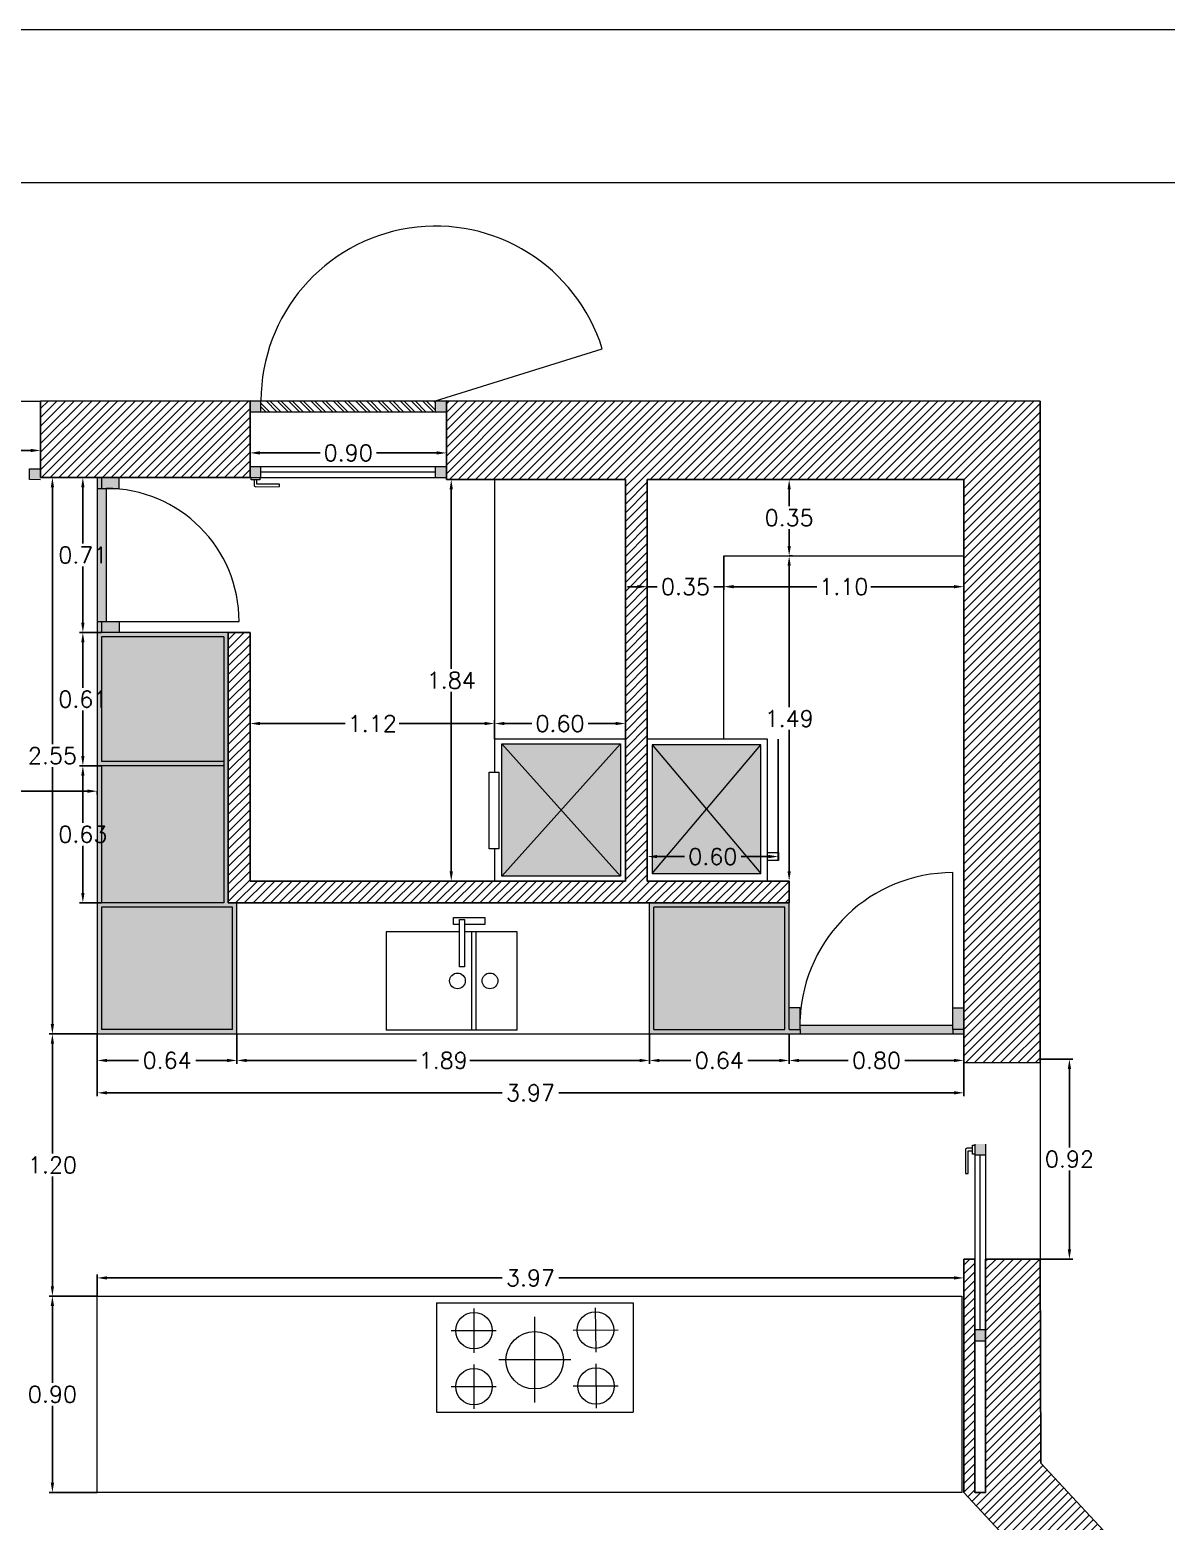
# Model space of a CAD drawing. Header units: millimetres. Extents: x 51 to 284, y 32 to 237.
# Drawn here: x 181.47 to 186.68, y 228.72 to 235.54 of the extents above; entities that cross this region are included whole.
import ezdxf

# ---------------------------------------------------------------- set-up
doc = ezdxf.new("R2010")
doc.units = ezdxf.units.MM
for name, color, linetype, lineweight in [('A_Nsc02', 5, 'Continuous', 9), ('detalle', 6, 'Continuous', 5), ('FUSTERIA', 2, 'Continuous', 15), ('MUR', 5, 'Continuous', 25), ('PROYECTADO', 1, 'Continuous', 18), ('somb. Muro', 251, 'Continuous', 15), ('sombreado', 253, 'Continuous', 13)]:
    doc.layers.add(name, color=color, linetype=linetype, lineweight=lineweight)
doc.layers.add('SS_VEGETACION', color=7, linetype='Continuous', true_color=0x8ba14f)
doc.styles.add('ROMANS', font='romans.shx')
doc.dimstyles.new('martacota1', dxfattribs={"dimscale": 0.3, "dimtxt": 0.15, "dimasz": 0.15, "dimexe": 0.05, "dimexo": 0, "dimgap": 0.05, "dimtad": 0, "dimtih": 1, "dimtoh": 1, "dimzin": 0, "dimdsep": 46, "dimtxsty": 'ROMANS', "dimcen": 0.05, "dimclrt": 7, "dimadec": 0, "dimazin": 0, "dimtfac": 0.1, "dimtix": 1, "dimtmove": 1, "dimatfit": 3, "dimfxl": 1, "dimtolj": 1, "dimtzin": 1, "dimarcsym": 0})

# ---------------------------------------------------------------- blocks, each defined once
blk = doc.blocks.new('*D128')
at = {"layer": 'Defpoints', "color": 0, "transparency": 16777216}
for p in [(180.4817, 233.618), (181.52, 233.618), (181.52, 233.618)]:
    blk.add_point(p, dxfattribs=at)
at = {"layer": 'SS_VEGETACION', "color": 0, "lineweight": -2, "transparency": 16777216}
for p, q in [((180.4817, 233.618), (180.4817, 233.633)), ((181.52, 233.618), (181.52, 233.633)), ((180.5267, 233.618), (180.8751, 233.618)), ((181.475, 233.618), (181.1266, 233.618))]:
    blk.add_line(p, q, dxfattribs=at)
at = {"layer": 'SS_VEGETACION', "color": 0, "transparency": 16777216}
for points in [[(180.5267, 233.6255), (180.5267, 233.6105), (180.4817, 233.618)], [(181.475, 233.6255), (181.475, 233.6105), (181.52, 233.618)]]:
    blk.add_solid(points, dxfattribs=at)
at = {"layer": 'SS_VEGETACION', "color": 7, "transparency": 16777216, "insert": (181.0008, 233.618), "char_height": 0.075, "attachment_point": 5, "style": 'ROMANS'}
blk.add_mtext('\\A1;1.04', dxfattribs=at)
blk = doc.blocks.new('*D129')
at = {"layer": 'Defpoints', "color": 0, "transparency": 16777216}
for p in [(181.78, 233.4941), (181.5744, 230.9461), (181.78, 230.9461)]:
    blk.add_point(p, dxfattribs=at)
at = {"layer": 'SS_VEGETACION', "color": 0, "lineweight": -2, "transparency": 16777216}
for p, q in [((181.78, 233.4941), (181.5594, 233.4941)), ((181.5744, 233.4491), (181.5744, 232.2726)), ((181.5744, 230.9911), (181.5744, 232.1676)), ((181.78, 230.9461), (181.5594, 230.9461))]:
    blk.add_line(p, q, dxfattribs=at)
at = {"layer": 'SS_VEGETACION', "color": 0, "transparency": 16777216}
for points in [[(181.5669, 233.4491), (181.5819, 233.4491), (181.5744, 233.4941)], [(181.5669, 230.9911), (181.5819, 230.9911), (181.5744, 230.9461)]]:
    blk.add_solid(points, dxfattribs=at)
at = {"layer": 'SS_VEGETACION', "color": 7, "transparency": 16777216, "insert": (181.5744, 232.2201), "char_height": 0.075, "attachment_point": 5, "style": 'ROMANS'}
blk.add_mtext('\\A1;2.55', dxfattribs=at)
blk = doc.blocks.new('*D130')
at = {"layer": 'Defpoints', "color": 0, "transparency": 16777216}
for p in [(181.78, 230.9461), (185.75, 230.9461), (185.75, 230.6766)]:
    blk.add_point(p, dxfattribs=at)
at = {"layer": 'SS_VEGETACION', "color": 0, "lineweight": -2, "transparency": 16777216}
for p, q in [((181.78, 230.9461), (181.78, 230.6616)), ((185.75, 230.9461), (185.75, 230.6616)), ((181.825, 230.6766), (183.6357, 230.6766)), ((185.705, 230.6766), (183.8943, 230.6766))]:
    blk.add_line(p, q, dxfattribs=at)
at = {"layer": 'SS_VEGETACION', "color": 0, "transparency": 16777216}
for points in [[(181.825, 230.6841), (181.825, 230.6691), (181.78, 230.6766)], [(185.705, 230.6841), (185.705, 230.6691), (185.75, 230.6766)]]:
    blk.add_solid(points, dxfattribs=at)
at = {"layer": 'SS_VEGETACION', "color": 7, "transparency": 16777216, "insert": (183.765, 230.6766), "char_height": 0.075, "attachment_point": 5, "style": 'ROMANS'}
blk.add_mtext('\\A1;3.97', dxfattribs=at)
blk = doc.blocks.new('*D131')
at = {"layer": 'Defpoints', "color": 0, "transparency": 16777216}
for p in [(182.42, 230.9461), (184.31, 230.9461), (184.31, 230.8248)]:
    blk.add_point(p, dxfattribs=at)
at = {"layer": 'SS_VEGETACION', "color": 0, "lineweight": -2, "transparency": 16777216}
for p, q in [((182.42, 230.9461), (182.42, 230.8098)), ((184.31, 230.9461), (184.31, 230.8098)), ((182.465, 230.8248), (183.2429, 230.8248)), ((184.265, 230.8248), (183.4871, 230.8248))]:
    blk.add_line(p, q, dxfattribs=at)
at = {"layer": 'SS_VEGETACION', "color": 0, "transparency": 16777216}
for points in [[(182.465, 230.8323), (182.465, 230.8173), (182.42, 230.8248)], [(184.265, 230.8323), (184.265, 230.8173), (184.31, 230.8248)]]:
    blk.add_solid(points, dxfattribs=at)
at = {"layer": 'SS_VEGETACION', "color": 7, "transparency": 16777216, "insert": (183.365, 230.8248), "char_height": 0.075, "attachment_point": 5, "style": 'ROMANS'}
blk.add_mtext('\\A1;1.89', dxfattribs=at)
blk = doc.blocks.new('*D132')
at = {"layer": 'Defpoints', "color": 0, "transparency": 16777216}
for p in [(185.75, 229.829), (181.78, 229.7461), (185.75, 229.7461)]:
    blk.add_point(p, dxfattribs=at)
at = {"layer": 'SS_VEGETACION', "color": 0, "lineweight": -2, "transparency": 16777216}
for p, q in [((181.78, 229.7461), (181.78, 229.844)), ((181.825, 229.829), (183.6357, 229.829)), ((185.705, 229.829), (183.8943, 229.829)), ((185.75, 229.7461), (185.75, 229.844))]:
    blk.add_line(p, q, dxfattribs=at)
at = {"layer": 'SS_VEGETACION', "color": 0, "transparency": 16777216}
for points in [[(181.825, 229.8365), (181.825, 229.8215), (181.78, 229.829)], [(185.705, 229.8365), (185.705, 229.8215), (185.75, 229.829)]]:
    blk.add_solid(points, dxfattribs=at)
at = {"layer": 'SS_VEGETACION', "color": 7, "transparency": 16777216, "insert": (183.765, 229.829), "char_height": 0.075, "attachment_point": 5, "style": 'ROMANS'}
blk.add_mtext('\\A1;3.97', dxfattribs=at)
blk = doc.blocks.new('*D133')
at = {"layer": 'Defpoints', "color": 0, "transparency": 16777216}
for p in [(181.78, 229.7461), (181.5744, 228.8461), (181.78, 228.8461)]:
    blk.add_point(p, dxfattribs=at)
at = {"layer": 'SS_VEGETACION', "color": 0, "lineweight": -2, "transparency": 16777216}
for p, q in [((181.78, 229.7461), (181.5594, 229.7461)), ((181.5744, 229.7011), (181.5744, 229.3486)), ((181.5744, 228.8911), (181.5744, 229.2436)), ((181.78, 228.8461), (181.5594, 228.8461))]:
    blk.add_line(p, q, dxfattribs=at)
at = {"layer": 'SS_VEGETACION', "color": 0, "transparency": 16777216}
for points in [[(181.5669, 229.7011), (181.5819, 229.7011), (181.5744, 229.7461)], [(181.5669, 228.8911), (181.5819, 228.8911), (181.5744, 228.8461)]]:
    blk.add_solid(points, dxfattribs=at)
at = {"layer": 'SS_VEGETACION', "color": 7, "transparency": 16777216, "insert": (181.5744, 229.2961), "char_height": 0.075, "attachment_point": 5, "style": 'ROMANS'}
blk.add_mtext('\\A1;0.90', dxfattribs=at)
blk = doc.blocks.new('*D134')
at = {"layer": 'Defpoints', "color": 0, "transparency": 16777216}
for p in [(183.6, 233.4848), (183.4018, 231.6461), (183.6, 231.6461)]:
    blk.add_point(p, dxfattribs=at)
at = {"layer": 'SS_VEGETACION', "color": 0, "lineweight": -2, "transparency": 16777216}
for p, q in [((183.6, 233.4848), (183.3868, 233.4848)), ((183.4018, 233.4398), (183.4018, 232.618)), ((183.4018, 231.6911), (183.4018, 232.513)), ((183.6, 231.6461), (183.3868, 231.6461))]:
    blk.add_line(p, q, dxfattribs=at)
at = {"layer": 'SS_VEGETACION', "color": 0, "transparency": 16777216}
for points in [[(183.3943, 233.4398), (183.4093, 233.4398), (183.4018, 233.4848)], [(183.3943, 231.6911), (183.4093, 231.6911), (183.4018, 231.6461)]]:
    blk.add_solid(points, dxfattribs=at)
at = {"layer": 'SS_VEGETACION', "color": 7, "transparency": 16777216, "insert": (183.4018, 232.5655), "char_height": 0.075, "attachment_point": 5, "style": 'ROMANS'}
blk.add_mtext('\\A1;1.84', dxfattribs=at)
blk = doc.blocks.new('*D135')
at = {"layer": 'Defpoints', "color": 0, "transparency": 16777216}
for p in [(184.2, 232.3676), (183.6, 232.2961), (184.2, 232.2961)]:
    blk.add_point(p, dxfattribs=at)
at = {"layer": 'SS_VEGETACION', "color": 0, "lineweight": -2, "transparency": 16777216}
for p, q in [((183.6, 232.2961), (183.6, 232.3826)), ((183.645, 232.3676), (183.7707, 232.3676)), ((184.155, 232.3676), (184.0293, 232.3676)), ((184.2, 232.2961), (184.2, 232.3826))]:
    blk.add_line(p, q, dxfattribs=at)
at = {"layer": 'SS_VEGETACION', "color": 0, "transparency": 16777216}
for points in [[(183.645, 232.3751), (183.645, 232.3601), (183.6, 232.3676)], [(184.155, 232.3751), (184.155, 232.3601), (184.2, 232.3676)]]:
    blk.add_solid(points, dxfattribs=at)
at = {"layer": 'SS_VEGETACION', "color": 7, "transparency": 16777216, "insert": (183.9, 232.3676), "char_height": 0.075, "attachment_point": 5, "style": 'ROMANS'}
blk.add_mtext('\\A1;0.60', dxfattribs=at)
blk = doc.blocks.new('*D136')
at = {"layer": 'Defpoints', "color": 0, "transparency": 16777216}
for p in [(182.48, 232.3676), (182.48, 232.2961), (183.6, 232.2961)]:
    blk.add_point(p, dxfattribs=at)
at = {"layer": 'SS_VEGETACION', "color": 0, "lineweight": -2, "transparency": 16777216}
for p, q in [((182.48, 232.2961), (182.48, 232.3826)), ((182.525, 232.3676), (182.9161, 232.3676)), ((183.555, 232.3676), (183.1639, 232.3676)), ((183.6, 232.2961), (183.6, 232.3826))]:
    blk.add_line(p, q, dxfattribs=at)
at = {"layer": 'SS_VEGETACION', "color": 0, "transparency": 16777216}
for points in [[(182.525, 232.3751), (182.525, 232.3601), (182.48, 232.3676)], [(183.555, 232.3751), (183.555, 232.3601), (183.6, 232.3676)]]:
    blk.add_solid(points, dxfattribs=at)
at = {"layer": 'SS_VEGETACION', "color": 7, "transparency": 16777216, "insert": (183.04, 232.3676), "char_height": 0.075, "attachment_point": 5, "style": 'ROMANS'}
blk.add_mtext('\\A1;1.12', dxfattribs=at)
blk = doc.blocks.new('*D137')
at = {"layer": 'Defpoints', "color": 0, "transparency": 16777216}
for p in [(184.95, 233.1348), (184.95, 233.1348), (184.95, 231.6461)]:
    blk.add_point(p, dxfattribs=at)
at = {"layer": 'SS_VEGETACION', "color": 0, "lineweight": -2, "transparency": 16777216}
for p, q in [((184.95, 233.1348), (184.965, 233.1348)), ((184.95, 233.0898), (184.95, 232.443)), ((184.95, 231.6911), (184.95, 232.338)), ((184.95, 231.6461), (184.935, 231.6461))]:
    blk.add_line(p, q, dxfattribs=at)
at = {"layer": 'SS_VEGETACION', "color": 0, "transparency": 16777216}
for points in [[(184.9425, 233.0898), (184.9575, 233.0898), (184.95, 233.1348)], [(184.9425, 231.6911), (184.9575, 231.6911), (184.95, 231.6461)]]:
    blk.add_solid(points, dxfattribs=at)
at = {"layer": 'SS_VEGETACION', "color": 7, "transparency": 16777216, "insert": (184.95, 232.3905), "char_height": 0.075, "attachment_point": 5, "style": 'ROMANS'}
blk.add_mtext('\\A1;1.49', dxfattribs=at)
blk = doc.blocks.new('*D138')
at = {"layer": 'Defpoints', "color": 0, "transparency": 16777216}
for p in [(184.95, 233.4848), (184.95, 233.4848), (184.95, 233.1348)]:
    blk.add_point(p, dxfattribs=at)
at = {"layer": 'SS_VEGETACION', "color": 0, "lineweight": -2, "transparency": 16777216}
for p, q in [((184.95, 233.4848), (184.965, 233.4848)), ((184.95, 233.4398), (184.95, 233.3623)), ((184.95, 233.1798), (184.95, 233.2573)), ((184.95, 233.1348), (184.965, 233.1348))]:
    blk.add_line(p, q, dxfattribs=at)
at = {"layer": 'SS_VEGETACION', "color": 0, "transparency": 16777216}
for points in [[(184.9425, 233.4398), (184.9575, 233.4398), (184.95, 233.4848)], [(184.9425, 233.1798), (184.9575, 233.1798), (184.95, 233.1348)]]:
    blk.add_solid(points, dxfattribs=at)
at = {"layer": 'SS_VEGETACION', "color": 7, "transparency": 16777216, "insert": (184.95, 233.3098), "char_height": 0.075, "attachment_point": 5, "style": 'ROMANS'}
blk.add_mtext('\\A1;0.35', dxfattribs=at)
blk = doc.blocks.new('*D139')
at = {"layer": 'Defpoints', "color": 0, "transparency": 16777216}
for p in [(184.3, 232.2961), (184.9, 232.2961), (184.9, 231.7584)]:
    blk.add_point(p, dxfattribs=at)
at = {"layer": 'SS_VEGETACION', "color": 0, "lineweight": -2, "transparency": 16777216}
for p, q in [((184.3, 232.2961), (184.3, 231.7434)), ((184.9, 232.2961), (184.9, 231.7434)), ((184.345, 231.7584), (184.4707, 231.7584)), ((184.855, 231.7584), (184.7293, 231.7584))]:
    blk.add_line(p, q, dxfattribs=at)
at = {"layer": 'SS_VEGETACION', "color": 0, "transparency": 16777216}
for points in [[(184.345, 231.7659), (184.345, 231.7509), (184.3, 231.7584)], [(184.855, 231.7659), (184.855, 231.7509), (184.9, 231.7584)]]:
    blk.add_solid(points, dxfattribs=at)
at = {"layer": 'SS_VEGETACION', "color": 7, "transparency": 16777216, "insert": (184.6, 231.7584), "char_height": 0.075, "attachment_point": 5, "style": 'ROMANS'}
blk.add_mtext('\\A1;0.60', dxfattribs=at)
blk = doc.blocks.new('*D140')
at = {"layer": 'Defpoints', "color": 0, "transparency": 16777216}
for p in [(184.3, 233.1348), (184.65, 233.1348), (184.3, 232.9942)]:
    blk.add_point(p, dxfattribs=at)
at = {"layer": 'SS_VEGETACION', "color": 0, "lineweight": -2, "transparency": 16777216}
for p, q in [((184.3, 233.1348), (184.3, 232.9792)), ((184.65, 233.1348), (184.65, 232.9792)), ((184.255, 232.9942), (184.21, 232.9942)), ((184.3, 232.9942), (184.3457, 232.9942)), ((184.65, 232.9942), (184.6043, 232.9942)), ((184.695, 232.9942), (184.74, 232.9942))]:
    blk.add_line(p, q, dxfattribs=at)
at = {"layer": 'SS_VEGETACION', "color": 0, "transparency": 16777216}
for points in [[(184.255, 233.0017), (184.255, 232.9867), (184.3, 232.9942)], [(184.695, 233.0017), (184.695, 232.9867), (184.65, 232.9942)]]:
    blk.add_solid(points, dxfattribs=at)
at = {"layer": 'SS_VEGETACION', "color": 7, "transparency": 16777216, "insert": (184.475, 232.9942), "char_height": 0.075, "attachment_point": 5, "style": 'ROMANS'}
blk.add_mtext('\\A1;0.35', dxfattribs=at)
blk = doc.blocks.new('*D141')
at = {"layer": 'Defpoints', "color": 0, "transparency": 16777216}
for p in [(184.65, 233.1348), (185.75, 233.1348), (185.75, 232.9942)]:
    blk.add_point(p, dxfattribs=at)
at = {"layer": 'SS_VEGETACION', "color": 0, "lineweight": -2, "transparency": 16777216}
for p, q in [((184.65, 233.1348), (184.65, 232.9792)), ((185.75, 233.1348), (185.75, 232.9792)), ((184.695, 232.9942), (185.0761, 232.9942)), ((185.705, 232.9942), (185.3239, 232.9942))]:
    blk.add_line(p, q, dxfattribs=at)
at = {"layer": 'SS_VEGETACION', "color": 0, "transparency": 16777216}
for points in [[(184.695, 233.0017), (184.695, 232.9867), (184.65, 232.9942)], [(185.705, 233.0017), (185.705, 232.9867), (185.75, 232.9942)]]:
    blk.add_solid(points, dxfattribs=at)
at = {"layer": 'SS_VEGETACION', "color": 7, "transparency": 16777216, "insert": (185.2, 232.9942), "char_height": 0.075, "attachment_point": 5, "style": 'ROMANS'}
blk.add_mtext('\\A1;1.10', dxfattribs=at)
blk = doc.blocks.new('*D142')
at = {"layer": 'Defpoints', "color": 0, "transparency": 16777216}
for p in [(181.78, 230.9461), (182.42, 230.9461), (181.78, 230.8248)]:
    blk.add_point(p, dxfattribs=at)
at = {"layer": 'SS_VEGETACION', "color": 0, "lineweight": -2, "transparency": 16777216}
for p, q in [((181.78, 230.9461), (181.78, 230.8098)), ((182.42, 230.9461), (182.42, 230.8098)), ((181.825, 230.8248), (181.9689, 230.8248)), ((182.375, 230.8248), (182.2311, 230.8248))]:
    blk.add_line(p, q, dxfattribs=at)
at = {"layer": 'SS_VEGETACION', "color": 0, "transparency": 16777216}
for points in [[(181.825, 230.8323), (181.825, 230.8173), (181.78, 230.8248)], [(182.375, 230.8323), (182.375, 230.8173), (182.42, 230.8248)]]:
    blk.add_solid(points, dxfattribs=at)
at = {"layer": 'SS_VEGETACION', "color": 7, "transparency": 16777216, "insert": (182.1, 230.8248), "char_height": 0.075, "attachment_point": 5, "style": 'ROMANS'}
blk.add_mtext('\\A1;0.64', dxfattribs=at)
blk = doc.blocks.new('*D143')
at = {"layer": 'Defpoints', "color": 0, "transparency": 16777216}
for p in [(184.31, 230.9461), (184.95, 230.9461), (184.95, 230.8248)]:
    blk.add_point(p, dxfattribs=at)
at = {"layer": 'SS_VEGETACION', "color": 0, "lineweight": -2, "transparency": 16777216}
for p, q in [((184.31, 230.9461), (184.31, 230.8098)), ((184.95, 230.9461), (184.95, 230.8098)), ((184.355, 230.8248), (184.4989, 230.8248)), ((184.905, 230.8248), (184.7611, 230.8248))]:
    blk.add_line(p, q, dxfattribs=at)
at = {"layer": 'SS_VEGETACION', "color": 0, "transparency": 16777216}
for points in [[(184.355, 230.8323), (184.355, 230.8173), (184.31, 230.8248)], [(184.905, 230.8323), (184.905, 230.8173), (184.95, 230.8248)]]:
    blk.add_solid(points, dxfattribs=at)
at = {"layer": 'SS_VEGETACION', "color": 7, "transparency": 16777216, "insert": (184.63, 230.8248), "char_height": 0.075, "attachment_point": 5, "style": 'ROMANS'}
blk.add_mtext('\\A1;0.64', dxfattribs=at)
blk = doc.blocks.new('*D144')
at = {"layer": 'Defpoints', "color": 0, "transparency": 16777216}
for p in [(184.95, 230.9461), (185.75, 230.9461), (185.75, 230.8248)]:
    blk.add_point(p, dxfattribs=at)
at = {"layer": 'SS_VEGETACION', "color": 0, "lineweight": -2, "transparency": 16777216}
for p, q in [((184.95, 230.9461), (184.95, 230.8098)), ((185.75, 230.9461), (185.75, 230.8098)), ((184.995, 230.8248), (185.2207, 230.8248)), ((185.705, 230.8248), (185.4793, 230.8248))]:
    blk.add_line(p, q, dxfattribs=at)
at = {"layer": 'SS_VEGETACION', "color": 0, "transparency": 16777216}
for points in [[(184.995, 230.8323), (184.995, 230.8173), (184.95, 230.8248)], [(185.705, 230.8323), (185.705, 230.8173), (185.75, 230.8248)]]:
    blk.add_solid(points, dxfattribs=at)
at = {"layer": 'SS_VEGETACION', "color": 7, "transparency": 16777216, "insert": (185.35, 230.8248), "char_height": 0.075, "attachment_point": 5, "style": 'ROMANS'}
blk.add_mtext('\\A1;0.80', dxfattribs=at)
blk = doc.blocks.new('*D145')
at = {"layer": 'Defpoints', "color": 0, "transparency": 16777216}
for p in [(181.714, 232.1741), (181.8, 232.1741), (181.8, 231.5461)]:
    blk.add_point(p, dxfattribs=at)
at = {"layer": 'SS_VEGETACION', "color": 0, "lineweight": -2, "transparency": 16777216}
for p, q in [((181.8, 232.1741), (181.699, 232.1741)), ((181.714, 232.1291), (181.714, 231.9126)), ((181.714, 231.5911), (181.714, 231.8076)), ((181.8, 231.5461), (181.699, 231.5461))]:
    blk.add_line(p, q, dxfattribs=at)
at = {"layer": 'SS_VEGETACION', "color": 0, "transparency": 16777216}
for points in [[(181.7065, 232.1291), (181.7215, 232.1291), (181.714, 232.1741)], [(181.7065, 231.5911), (181.7215, 231.5911), (181.714, 231.5461)]]:
    blk.add_solid(points, dxfattribs=at)
at = {"layer": 'SS_VEGETACION', "color": 7, "transparency": 16777216, "insert": (181.714, 231.8601), "char_height": 0.075, "attachment_point": 5, "style": 'ROMANS'}
blk.add_mtext('\\A1;0.63', dxfattribs=at)
blk = doc.blocks.new('*D146')
at = {"layer": 'Defpoints', "color": 0, "transparency": 16777216}
for p in [(181.714, 232.7841), (181.8, 232.7841), (181.8, 232.1741)]:
    blk.add_point(p, dxfattribs=at)
at = {"layer": 'SS_VEGETACION', "color": 0, "lineweight": -2, "transparency": 16777216}
for p, q in [((181.8, 232.7841), (181.699, 232.7841)), ((181.714, 232.7391), (181.714, 232.5316)), ((181.714, 232.2191), (181.714, 232.4266)), ((181.8, 232.1741), (181.699, 232.1741))]:
    blk.add_line(p, q, dxfattribs=at)
at = {"layer": 'SS_VEGETACION', "color": 0, "transparency": 16777216}
for points in [[(181.7065, 232.7391), (181.7215, 232.7391), (181.714, 232.7841)], [(181.7065, 232.2191), (181.7215, 232.2191), (181.714, 232.1741)]]:
    blk.add_solid(points, dxfattribs=at)
at = {"layer": 'SS_VEGETACION', "color": 7, "transparency": 16777216, "insert": (181.714, 232.4791), "char_height": 0.075, "attachment_point": 5, "style": 'ROMANS'}
blk.add_mtext('\\A1;0.61', dxfattribs=at)
blk = doc.blocks.new('*D147')
at = {"layer": 'Defpoints', "color": 0, "transparency": 16777216}
for p in [(181.714, 233.4941), (181.8, 233.4941), (181.8, 232.7841)]:
    blk.add_point(p, dxfattribs=at)
at = {"layer": 'SS_VEGETACION', "color": 0, "lineweight": -2, "transparency": 16777216}
for p, q in [((181.8, 233.4941), (181.699, 233.4941)), ((181.714, 233.4491), (181.714, 233.1916)), ((181.714, 232.8291), (181.714, 233.0866)), ((181.8, 232.7841), (181.699, 232.7841))]:
    blk.add_line(p, q, dxfattribs=at)
at = {"layer": 'SS_VEGETACION', "color": 0, "transparency": 16777216}
for points in [[(181.7065, 233.4491), (181.7215, 233.4491), (181.714, 233.4941)], [(181.7065, 232.8291), (181.7215, 232.8291), (181.714, 232.7841)]]:
    blk.add_solid(points, dxfattribs=at)
at = {"layer": 'SS_VEGETACION', "color": 7, "transparency": 16777216, "insert": (181.714, 233.1391), "char_height": 0.075, "attachment_point": 5, "style": 'ROMANS'}
blk.add_mtext('\\A1;0.71', dxfattribs=at)
blk = doc.blocks.new('*D148')
at = {"layer": 'Defpoints', "color": 0, "transparency": 16777216}
for p in [(180.4891, 232.0579), (181.78, 232.0579), (181.78, 232.0579)]:
    blk.add_point(p, dxfattribs=at)
at = {"layer": 'SS_VEGETACION', "color": 0, "lineweight": -2, "transparency": 16777216}
for p, q in [((180.4891, 232.0579), (180.4891, 232.0729)), ((180.5341, 232.0579), (181.0124, 232.0579)), ((181.735, 232.0579), (181.2567, 232.0579)), ((181.78, 232.0579), (181.78, 232.0429))]:
    blk.add_line(p, q, dxfattribs=at)
at = {"layer": 'SS_VEGETACION', "color": 0, "transparency": 16777216}
for points in [[(180.5341, 232.0654), (180.5341, 232.0504), (180.4891, 232.0579)], [(181.735, 232.0654), (181.735, 232.0504), (181.78, 232.0579)]]:
    blk.add_solid(points, dxfattribs=at)
at = {"layer": 'SS_VEGETACION', "color": 7, "transparency": 16777216, "insert": (181.1345, 232.0579), "char_height": 0.075, "attachment_point": 5, "style": 'ROMANS'}
blk.add_mtext('\\A1;1.29', dxfattribs=at)
blk = doc.blocks.new('*D167')
at = {"layer": 'Defpoints', "color": 0, "transparency": 16777216}
for p in [(181.5744, 230.9461), (181.78, 230.9461), (181.78, 229.7461)]:
    blk.add_point(p, dxfattribs=at)
at = {"layer": 'SS_VEGETACION', "color": 0, "lineweight": -2, "transparency": 16777216}
for p, q in [((181.78, 230.9461), (181.5594, 230.9461)), ((181.5744, 230.9011), (181.5744, 230.3986)), ((181.5744, 229.7911), (181.5744, 230.2936)), ((181.78, 229.7461), (181.5594, 229.7461))]:
    blk.add_line(p, q, dxfattribs=at)
at = {"layer": 'SS_VEGETACION', "color": 0, "transparency": 16777216}
for points in [[(181.5669, 230.9011), (181.5819, 230.9011), (181.5744, 230.9461)], [(181.5669, 229.7911), (181.5819, 229.7911), (181.5744, 229.7461)]]:
    blk.add_solid(points, dxfattribs=at)
at = {"layer": 'SS_VEGETACION', "color": 7, "transparency": 16777216, "insert": (181.5744, 230.3461), "char_height": 0.075, "attachment_point": 5, "style": 'ROMANS'}
blk.add_mtext('\\A1;1.20', dxfattribs=at)
blk = doc.blocks.new('*D168')
at = {"layer": 'Defpoints', "color": 0, "transparency": 16777216}
for p in [(186.1, 230.831), (186.234, 230.831), (186.1, 229.9151)]:
    blk.add_point(p, dxfattribs=at)
at = {"layer": 'SS_VEGETACION', "color": 0, "lineweight": -2, "transparency": 16777216}
for p, q in [((186.1, 230.831), (186.249, 230.831)), ((186.234, 230.786), (186.234, 230.4256)), ((186.234, 229.9601), (186.234, 230.3206)), ((186.1, 229.9151), (186.249, 229.9151))]:
    blk.add_line(p, q, dxfattribs=at)
at = {"layer": 'SS_VEGETACION', "color": 0, "transparency": 16777216}
for points in [[(186.2265, 230.786), (186.2415, 230.786), (186.234, 230.831)], [(186.2265, 229.9601), (186.2415, 229.9601), (186.234, 229.9151)]]:
    blk.add_solid(points, dxfattribs=at)
at = {"layer": 'SS_VEGETACION', "color": 7, "transparency": 16777216, "insert": (186.234, 230.3731), "char_height": 0.075, "attachment_point": 5, "style": 'ROMANS'}
blk.add_mtext('\\A1;0.92', dxfattribs=at)
blk = doc.blocks.new('*D169')
at = {"layer": 'Defpoints', "color": 0, "transparency": 16777216}
for p in [(183.38, 233.6068), (182.48, 233.4941), (183.38, 233.4941)]:
    blk.add_point(p, dxfattribs=at)
at = {"layer": 'SS_VEGETACION', "color": 0, "lineweight": -2, "transparency": 16777216}
for p, q in [((182.48, 233.4941), (182.48, 233.6218)), ((183.38, 233.4941), (183.38, 233.6218)), ((182.525, 233.6068), (182.8007, 233.6068)), ((183.335, 233.6068), (183.0593, 233.6068))]:
    blk.add_line(p, q, dxfattribs=at)
at = {"layer": 'SS_VEGETACION', "color": 0, "transparency": 16777216}
for points in [[(182.525, 233.6143), (182.525, 233.5993), (182.48, 233.6068)], [(183.335, 233.6143), (183.335, 233.5993), (183.38, 233.6068)]]:
    blk.add_solid(points, dxfattribs=at)
at = {"layer": 'SS_VEGETACION', "color": 7, "transparency": 16777216, "insert": (182.93, 233.6068), "char_height": 0.075, "attachment_point": 5, "style": 'ROMANS'}
blk.add_mtext('\\A1;0.90', dxfattribs=at)

msp = doc.modelspace()

# ---------------------------------------------------------------- hatches: boundary and pattern name
at = {"layer": 'somb. Muro'}
h = msp.add_hatch(dxfattribs=at)
h.set_pattern_fill('ANSI31', color=256, scale=0.0089)
h.set_pattern_definition([(45, (34.16921, 201.109965), (-0.01998107, 0.01998107), [])])
h.paths.add_polyline_path([(176, 233.8441), (175.4, 233.8441), (175.4, 233.4941), (175.7, 233.4941), (176, 233.4941)])
h.paths.add_polyline_path([(179.58, 233.8441), (177.94, 233.8441), (177.94, 233.4841), (179.58, 233.4841)])
h.paths.add_polyline_path([(182.4803, 233.8452), (181.52, 233.8441), (181.52, 233.4941), (181.78, 233.4941), (182.4803, 233.4941)])
h.paths.add_polyline_path([(186.0994, 233.8441), (183.38, 233.8452), (183.38, 233.4848), (184.2, 233.4848), (184.2, 231.6461), (182.48, 231.6461), (182.48, 232.7841), (182.38, 232.7841), (182.38, 231.5461), (184.95, 231.5461), (184.95, 231.6461), (184.3, 231.6461), (184.3, 233.4848), (185.75, 233.4848), (185.75, 230.8151), (186.1, 230.8151)])
h.paths.add_polyline_path([(185.0216, 227.5941), (184.2408, 227.5941), (184.2408, 227.2441), (184.8694, 227.2441), (185.0669, 227.0328), (185.3224, 227.2715), (185.2749, 227.3224)])
h.paths.add_polyline_path([(182.3008, 227.5941), (181.52, 227.5941), (181.52, 227.2441), (182.3008, 227.2441)])
h.paths.add_polyline_path([(179.58, 227.5941), (177.94, 227.5941), (177.94, 227.3341), (179.05, 227.3341), (179.05, 227.2441), (179.58, 227.2441)])
h.paths.add_polyline_path([(179.05, 227.3341), (177.94, 227.3341), (177.94, 227.2441), (179.05, 227.2441)])
h.paths.add_polyline_path([(176, 227.5941), (173.55, 227.5941), (173.55, 224.4605), (173.9, 224.4605), (173.9, 224.9941), (173.858, 224.9941), (173.858, 227.3341), (176, 227.3341)])
h.paths.add_polyline_path([(176, 227.3341), (173.858, 227.3341), (173.858, 224.9941), (173.9, 224.9941), (173.9, 227.2441), (176, 227.2441)], flags=17)
h.paths.add_polyline_path([(169.54, 224.9269), (170.44, 224.9269), (170.44, 225.0269), (169.2002, 225.0269), (169.2002, 221.0441), (170.645, 221.0441), (170.645, 221.3841), (169.54, 221.3841), (169.54, 222.3941), (171.445, 222.3941), (171.445, 221.0441), (172.045, 221.0441), (172.045, 221.3841), (171.545, 221.3841), (171.545, 222.3941), (173.55, 222.3941), (173.55, 221.3941), (172.845, 221.3941), (172.845, 221.0441), (173.9, 221.0441), (173.9, 223.5605), (173.55, 223.5605), (173.55, 222.4941), (169.54, 222.4941)])
h.paths.add_polyline_path([(170.49, 229.4941), (170.49, 229.8441), (169.2, 229.8441), (169.2, 228.4844), (169.54, 228.4844), (169.54, 229.4941)])
h.paths.add_polyline_path([(171.99, 229.8441), (171.99, 229.4945), (173.5494, 229.4945), (173.5497, 228.4641), (173.65, 228.4641), (173.65, 228.7937), (174.085, 228.7938), (174.085, 228.8941), (174.0494, 228.8941), (173.65, 228.894), (173.65, 229.4942), (173.9475, 229.4942), (173.9465, 229.9954), (173.6, 229.9954), (173.6, 229.8441)])
h.paths.add_polyline_path([(185.8499, 229.9151), (185.8499, 228.8461), (185.7999, 228.8461), (185.7999, 229.9151), (185.75, 229.9151), (185.75, 228.8461), (186.3367, 228.2169), (186.5562, 228.4215), (186.5927, 228.4556), (186.1028, 228.981), (186.1, 229.9151)])
h.paths.add_polyline_path([(173.96, 232.0541), (173.6, 232.0541), (173.6, 230.5954), (173.9475, 230.5954), (173.9475, 231.7141), (174.955, 231.7141), (174.955, 229.0774), (174.9551, 228.7941), (175.055, 228.7941), (175.055, 231.7141), (175.7, 231.7141), (175.7, 232.0541), (175.6, 232.0541)])
at = {"layer": 'sombreado', "transparency": 33554564}
h = msp.add_hatch(color=256, dxfattribs=at)
h.dxf.hatch_style = 1
h.paths.add_polyline_path([(182.53, 233.845), (182.4803, 233.845), (182.4803, 233.795), (182.53, 233.795)])
h.paths.add_polyline_path([(182.53, 233.5441), (182.4803, 233.5441), (182.4803, 233.4941), (182.53, 233.4941)])
h.paths.add_polyline_path([(183.38, 233.5441), (183.33, 233.5441), (183.33, 233.4941), (183.38, 233.4941)])
h.paths.add_polyline_path([(183.38, 233.8452), (183.33, 233.8452), (183.33, 233.7952), (183.38, 233.7952)])
at = {"layer": 'sombreado'}
h = msp.add_hatch(dxfattribs=at)
h.set_pattern_fill('ANSI32', color=256, scale=0.0038, angle=-90)
h.set_pattern_definition([(315, (156.005626, 368.87604), (0.02559373, 0.02559373), []), (315, (156.005626, 368.858977), (0.02559373, 0.02559373), [])])
h.paths.add_polyline_path([(182.53, 233.845), (182.53, 233.795), (183.33, 233.7952), (183.33, 233.8452)])
at = {"layer": 'sombreado', "transparency": 33554564}
h = msp.add_hatch(color=256, dxfattribs=at)
h.dxf.hatch_style = 1
h.paths.add_polyline_path([(179.6302, 233.5339), (179.58, 233.5341), (179.58, 233.4841), (179.63, 233.4839)])
h.paths.add_polyline_path([(180.4802, 233.5341), (180.4302, 233.5343), (180.4302, 233.4843), (180.48, 233.4841)])
h.paths.add_polyline_path([(180.5302, 233.5339), (180.4802, 233.5341), (180.48, 233.4841), (180.53, 233.4839)])
h.paths.add_polyline_path([(181.52, 233.5341), (181.4702, 233.5343), (181.47, 233.4843), (181.52, 233.4841)])
h = msp.add_hatch(color=256, dxfattribs=at)
h.dxf.hatch_style = 1
h.paths.add_polyline_path([(181.8, 232.8341), (181.78, 232.8341), (181.78, 232.7841), (181.8, 232.7841)])
h.paths.add_polyline_path([(181.88, 232.8341), (181.8, 232.8341), (181.8, 232.7841), (181.88, 232.7841)])
h.paths.add_polyline_path([(181.82, 233.4441), (181.78, 233.4441), (181.78, 232.8341), (181.8, 232.8341), (181.82, 232.8341)])
h.paths.add_polyline_path([(181.8, 233.4941), (181.78, 233.4941), (181.78, 233.4441), (181.8, 233.4441)])
h.paths.add_polyline_path([(181.88, 233.4941), (181.8, 233.4941), (181.8, 233.4441), (181.82, 233.4441), (181.88, 233.4441)])
h = msp.add_hatch(color=256, dxfattribs=at)
h.dxf.hatch_style = 1
h.paths.add_polyline_path([(182.38, 232.7841), (181.78, 232.7841), (181.78, 230.9461), (182.42, 230.9461), (182.42, 231.5461), (182.38, 231.5461)])
h = msp.add_hatch(color=256, dxfattribs=at)
h.dxf.hatch_style = 1
h.paths.add_polyline_path([(184.1772, 232.2752), (183.6329, 232.2752), (183.9051, 231.9717)])
h.paths.add_polyline_path([(183.9051, 231.9717), (183.6329, 232.2752), (183.6329, 231.6682)])
h.paths.add_polyline_path([(183.9051, 231.9717), (183.6329, 231.6682), (184.1772, 231.6682)])
h.paths.add_polyline_path([(184.1772, 232.2752), (183.9051, 231.9717), (184.1772, 231.6682)])
h.paths.add_polyline_path([(184.322, 232.2699), (184.322, 231.6803), (184.5711, 231.9751)])
h.paths.add_polyline_path([(184.8201, 232.2699), (184.322, 232.2699), (184.5711, 231.9751)])
h.paths.add_polyline_path([(184.8201, 232.2699), (184.5711, 231.9751), (184.8201, 231.6803)])
h.paths.add_polyline_path([(184.5711, 231.9751), (184.322, 231.6803), (184.8201, 231.6803)])
h = msp.add_hatch(color=256, dxfattribs=at)
h.dxf.hatch_style = 1
h.paths.add_polyline_path([(184.95, 231.5461), (184.31, 231.5461), (184.31, 230.9461), (184.95, 230.9461)])
h = msp.add_hatch(color=256, dxfattribs=at)
h.dxf.hatch_style = 1
h.paths.add_polyline_path([(185, 231.0661), (184.95, 231.0661), (184.95, 230.9661), (185, 230.9661)])
h.paths.add_polyline_path([(185, 230.9661), (184.95, 230.9661), (184.95, 230.9461), (185, 230.9461)])
h.paths.add_polyline_path([(185.7, 230.9661), (185.7, 230.9841), (185, 230.9841), (185, 230.9661), (185, 230.9461), (185.7, 230.9461)])
h.paths.add_polyline_path([(185.75, 230.9661), (185.7, 230.9661), (185.7, 230.9461), (185.75, 230.9461)])
h.paths.add_polyline_path([(185.75, 231.0661), (185.7, 231.0661), (185.7, 230.9661), (185.75, 230.9661)])
h = msp.add_hatch(color=256, dxfattribs=at)
h.dxf.hatch_style = 1
h.paths.add_polyline_path([(185.8499, 229.5415), (185.7999, 229.5415), (185.7999, 229.5915), (185.8499, 229.5915)])
h.paths.add_polyline_path([(185.8499, 230.3915), (185.7999, 230.3915), (185.7999, 230.4415), (185.8499, 230.4415)])

# ---------------------------------------------------------------- linework, layer by layer
at = {"layer": 'A_Nsc02'}
for p, q in [((184.2, 233.4848), (183.6, 233.4848)), ((185.75, 230.8151), (186.1, 230.8151))]:
    msp.add_line(p, q, dxfattribs=at)
msp.add_lwpolyline([(185.75, 230.8151), (185.75, 230.9841)], dxfattribs=at)
at = {"layer": 'detalle'}
for p, q in [((183.33, 233.8452), (184.0937, 234.0835)), ((183.33, 233.5191), (182.53, 233.5191)), ((181.88, 232.8341), (182.4301, 232.8341)), ((181.8, 232.7641), (181.8, 232.1941)), ((182.36, 232.7641), (181.8, 232.7641)), ((182.36, 232.7641), (182.36, 231.5461)), ((183.6329, 231.6682), (184.1772, 232.2752)), ((183.6329, 232.2752), (184.1772, 231.6682)), ((184.322, 232.2699), (184.8201, 231.6803)), ((184.322, 231.6803), (184.8201, 232.2699)), ((182.36, 232.1941), (181.8, 232.1941)), ((181.8, 232.1741), (181.8, 231.5461)), ((182.36, 232.1741), (181.8, 232.1741)), ((185.7, 231.0661), (185.7, 231.6848)), ((182.36, 231.5461), (181.8, 231.5461)), ((181.8, 231.5261), (181.8, 230.9661)), ((182.4, 231.5261), (181.8, 231.5261)), ((182.4, 230.9661), (182.4, 231.5261)), ((184.33, 230.9661), (184.33, 231.5261)), ((184.93, 231.5261), (184.33, 231.5261)), ((184.93, 230.9661), (184.93, 231.5261)), ((183.4943, 231.4141), (183.4943, 230.9641)), ((183.5143, 231.4141), (183.5143, 230.9641)), ((182.4, 230.9661), (181.8, 230.9661)), ((184.33, 230.9661), (184.93, 230.9661)), ((185.8249, 229.5915), (185.8249, 230.3915)), ((183.5058, 229.6893), (183.5058, 229.4857)), ((184.0615, 229.692), (184.0635, 229.4884)), ((183.7839, 229.6505), (183.7839, 229.2588)), ((183.9607, 229.5891), (184.1672, 229.5911)), ((183.6076, 229.5874), (183.4011, 229.5874)), ((183.9502, 229.4546), (183.6194, 229.4546)), ((183.5058, 229.433), (183.5058, 229.2294)), ((184.064, 229.4357), (184.066, 229.2321)), ((183.6076, 229.331), (183.4011, 229.331)), ((184.1668, 229.3339), (183.9603, 229.3339))]:
    msp.add_line(p, q, dxfattribs=at)
at = {"layer": 'detalle', "lineweight": 5}
for points in [[(182.5251, 233.4941), (182.5251, 233.4841), (182.4851, 233.4841), (182.4851, 233.4941)], [(185.8, 230.3964), (185.79, 230.3964), (185.7899, 230.4364), (185.7999, 230.4364)]]:
    msp.add_lwpolyline(points, dxfattribs=at)
for points in [[(182.4991, 233.4841), (182.4991, 233.4581, 0.414214), (182.5051, 233.4521), (182.6151, 233.4522), (182.6151, 233.4642), (182.5111, 233.4641), (182.5111, 233.4841)], [(185.79, 230.4224), (185.764, 230.4224, 0.414214), (185.758, 230.4164), (185.7581, 230.3064), (185.7701, 230.3064), (185.77, 230.4104), (185.79, 230.4104)]]:
    msp.add_lwpolyline(points, format="xyb", dxfattribs=at)
at = {"layer": 'detalle'}
for points in [[(183.6329, 232.2752), (184.1772, 232.2752), (184.1772, 231.6682), (183.6329, 231.6682)], [(184.322, 231.6803), (184.8201, 231.6803), (184.8201, 232.2699), (184.322, 232.2699)], [(183.5752, 232.1454), (183.6198, 232.1454), (183.6198, 231.7941), (183.5752, 231.7941)], [(183.439, 231.4706), (183.4624, 231.4706), (183.4624, 231.2534), (183.439, 231.2534)]]:
    msp.add_lwpolyline(points, close=True, dxfattribs=at)
for points in [[(184.85, 231.777), (184.9017, 231.777), (184.9017, 231.7398), (184.85, 231.7398)], [(183.439, 231.4469), (183.4118, 231.4469), (183.4118, 231.4799), (183.5558, 231.4799), (183.5558, 231.4469), (183.4624, 231.4469)]]:
    msp.add_lwpolyline(points, dxfattribs=at)
for centre, radius in [((183.4302, 231.1891), 0.036), ((183.5793, 231.1891), 0.036), ((183.5058, 229.5875), 0.0837), ((184.0625, 229.5902), 0.0837), ((183.7839, 229.4522), 0.1316), ((183.5058, 229.3312), 0.0837), ((184.065, 229.3339), 0.0837)]:
    msp.add_circle(centre, radius, dxfattribs=at)
for centre, radius, start, end in [((183.33, 233.8452), 0.8, 17.33021, 180.0152), ((181.82, 232.8341), 0.6101, 360, 90), ((185.7, 230.9841), 0.7007, 90, 177.38135)]:
    msp.add_arc(centre, radius, start, end, dxfattribs=at)
at = {"layer": 'FUSTERIA'}
for p, q in [((182.48, 233.845), (183.38, 233.8452)), ((182.53, 233.795), (182.53, 233.845)), ((183.33, 233.7952), (183.33, 233.8452)), ((182.48, 233.795), (183.38, 233.7952)), ((181.78, 233.4941), (181.78, 230.9461)), ((181.8, 233.4941), (181.8, 233.4441)), ((181.88, 233.4441), (181.88, 233.4941)), ((182.48, 233.5441), (183.38, 233.5441)), ((182.48, 233.4941), (183.38, 233.4941)), ((182.53, 233.4941), (182.53, 233.5441)), ((183.33, 233.4941), (183.33, 233.5441)), ((183.6, 233.4848), (183.6, 232.1454)), ((181.78, 233.4441), (181.88, 233.4441)), ((181.82, 233.4441), (181.82, 232.8341)), ((184.65, 232.2961), (184.65, 233.1348)), ((184.65, 233.1348), (185.75, 233.1348)), ((181.78, 232.8341), (181.88, 232.8341)), ((181.8, 232.8341), (181.8, 232.7841)), ((181.88, 232.8341), (181.88, 232.7841)), ((182.38, 232.7841), (181.8, 232.7841)), ((184.2, 232.2961), (183.6, 232.2961)), ((184.85, 232.2961), (184.3, 232.2961)), ((184.85, 231.6461), (184.85, 232.2961)), ((183.6, 231.7941), (183.6, 231.6461)), ((182.42, 230.9461), (182.42, 231.5461)), ((184.31, 230.9461), (184.31, 231.5461)), ((184.95, 230.9661), (184.95, 231.5461)), ((183.439, 231.4141), (183.1043, 231.4141)), ((183.1043, 231.4141), (183.1043, 230.9641)), ((183.7043, 231.4141), (183.4624, 231.4141)), ((183.7043, 230.9641), (183.7043, 231.4141)), ((185, 231.0661), (184.95, 231.0661)), ((185, 230.9661), (185, 231.0661)), ((185.7, 230.9661), (185.7, 231.0661)), ((185.7, 231.0661), (185.75, 231.0661)), ((183.7043, 230.9641), (183.1043, 230.9641)), ((184.95, 230.9661), (185, 230.9661)), ((185.7, 230.9841), (185, 230.9841)), ((185, 230.9661), (185, 230.9461)), ((185.75, 230.9661), (185.7, 230.9661)), ((185.7, 230.9661), (185.7, 230.9461)), ((181.78, 230.9461), (185.75, 230.9461)), ((185.7999, 230.4415), (185.7999, 229.5415)), ((185.8499, 230.4415), (185.8499, 229.5415)), ((185.8499, 230.3915), (185.7999, 230.3915)), ((183.3348, 229.7142), (184.2348, 229.7142)), ((183.3348, 229.7142), (183.3348, 229.2142)), ((184.2348, 229.7142), (184.2348, 229.2142)), ((185.8499, 229.5915), (185.7999, 229.5915)), ((185.7999, 229.5415), (185.8499, 229.5415)), ((183.3348, 229.2142), (184.2348, 229.2142))]:
    msp.add_line(p, q, dxfattribs=at)
msp.add_lwpolyline([(181.52, 233.4841), (181.52, 233.4841), (181.47, 233.4843), (181.4702, 233.5343), (181.5202, 233.5341)], dxfattribs=at)
msp.add_lwpolyline([(185.7407, 229.7461), (185.7407, 228.8461), (181.78, 228.8461), (181.78, 229.7461)], close=True, dxfattribs=at)
at = {"layer": 'MUR'}
for p, q in [((181.52, 233.8441), (182.48, 233.8452)), ((181.52, 233.4941), (181.52, 233.8441)), ((182.4803, 233.4941), (182.4803, 233.8452)), ((183.38, 233.8452), (183.38, 233.4848)), ((183.38, 233.8452), (186.1, 233.8441)), ((186.0994, 233.8441), (186.1, 230.8151)), ((181.52, 233.4941), (181.78, 233.4941)), ((181.78, 233.4941), (182.48, 233.4941)), ((183.38, 233.4848), (184.2, 233.4848)), ((184.2, 231.6461), (184.2, 233.4848)), ((184.3, 231.6461), (184.3, 233.4848)), ((184.3, 233.4848), (185.75, 233.4848)), ((185.75, 233.4848), (185.75, 230.8151)), ((182.38, 232.7841), (182.38, 231.5461)), ((182.38, 232.7841), (182.48, 232.7841)), ((182.48, 232.7841), (182.48, 231.6461)), ((184.2, 231.6461), (182.48, 231.6461)), ((184.95, 231.6461), (184.3, 231.6461)), ((184.95, 231.6461), (184.95, 231.5461)), ((184.95, 231.5461), (182.38, 231.5461)), ((185.75, 229.9151), (185.7999, 229.9151)), ((185.75, 228.8461), (185.75, 229.9151)), ((185.7999, 229.9151), (185.7999, 228.8461)), ((185.8499, 229.9151), (186.1, 229.9151)), ((185.8499, 228.8461), (185.8499, 229.9151)), ((186.1, 229.9151), (186.1028, 228.981)), ((186.5927, 228.4556), (186.1028, 228.981)), ((185.75, 228.8461), (186.3367, 228.2169)), ((185.7999, 228.8461), (185.8499, 228.8461))]:
    msp.add_line(p, q, dxfattribs=at)
at = {"layer": 'PROYECTADO'}
for p, q in [((179.58, 233.8441), (181.52, 233.8441)), ((186.1, 230.8151), (186.1, 229.9151))]:
    msp.add_line(p, q, dxfattribs=at)
at = {"layer": 'PROYECTADO', "ltscale": 0.05}
msp.add_lwpolyline([(173.96, 235.5441), (171.9, 235.5441), (171.9, 231.5441), (167.5, 231.5441), (167.5, 219.3441), (174.2, 219.3441), (174.2, 214.5441), (190.3208, 214.5441), (190.3208, 216.2441), (190.3208, 220.3782), (196.3254, 225.9775), (187.4044, 235.5441), (176, 235.5441)], dxfattribs=at)
at = {"layer": 'PROYECTADO', "ltscale": 0.03}
msp.add_lwpolyline([(189.6208, 220.6826), (195.336, 226.0121), (187.1, 234.8441), (176, 234.8441)], dxfattribs=at)

# ---------------------------------------------------------------- dimensions: what is measured, and where the dimension line sits
at = {"layer": 'SS_VEGETACION', "transparency": 33554620}
for base, p1, p2, picture, middle in [((181.52, 233.618), (180.4817, 233.618), (181.52, 233.618), '*D128', (181.0008, 233.618)), ((183.38, 233.6068), (182.48, 233.4941), (183.38, 233.4941), '*D169', (182.93, 233.6068)), ((184.3, 232.9942), (184.65, 233.1348), (184.3, 233.1348), '*D140', (184.475, 232.9942)), ((185.75, 232.9942), (184.65, 233.1348), (185.75, 233.1348), '*D141', (185.2, 232.9942)), ((182.48, 232.3676), (183.6, 232.2961), (182.48, 232.2961), '*D136', (183.04, 232.3676)), ((184.2, 232.3676), (183.6, 232.2961), (184.2, 232.2961), '*D135', (183.9, 232.3676)), ((184.9, 231.7584), (184.3, 232.2961), (184.9, 232.2961), '*D139', (184.6, 231.7584)), ((181.78, 232.0579), (180.4891, 232.0579), (181.78, 232.0579), '*D148', (181.1345, 232.0579)), ((185.75, 230.6766), (181.78, 230.9461), (185.75, 230.9461), '*D130', (183.765, 230.6766)), ((181.78, 230.8248), (182.42, 230.9461), (181.78, 230.9461), '*D142', (182.1, 230.8248)), ((184.31, 230.8248), (182.42, 230.9461), (184.31, 230.9461), '*D131', (183.365, 230.8248)), ((184.95, 230.8248), (184.31, 230.9461), (184.95, 230.9461), '*D143', (184.63, 230.8248)), ((185.75, 230.8248), (184.95, 230.9461), (185.75, 230.9461), '*D144', (185.35, 230.8248)), ((185.75, 229.829), (181.78, 229.7461), (185.75, 229.7461), '*D132', (183.765, 229.829))]:
    dim = msp.add_linear_dim(base=base, p1=p1, p2=p2, dimstyle='martacota1', override={"dimtxt": 0.25}, dxfattribs=at)
    dim.commit()
    dim.dimension.update_dxf_attribs({"geometry": picture, "text_midpoint": middle})
for base, p1, p2, picture, middle in [((181.5744, 230.9461), (181.78, 233.4941), (181.78, 230.9461), '*D129', (181.5744, 232.2201)), ((181.714, 233.4941), (181.8, 232.7841), (181.8, 233.4941), '*D147', (181.714, 233.1391)), ((183.4018, 231.6461), (183.6, 233.4848), (183.6, 231.6461), '*D134', (183.4018, 232.5655)), ((184.95, 233.4848), (184.95, 233.1348), (184.95, 233.4848), '*D138', (184.95, 233.3098)), ((184.95, 233.1348), (184.95, 231.6461), (184.95, 233.1348), '*D137', (184.95, 232.3905)), ((181.714, 232.7841), (181.8, 232.1741), (181.8, 232.7841), '*D146', (181.714, 232.4791)), ((181.714, 232.1741), (181.8, 231.5461), (181.8, 232.1741), '*D145', (181.714, 231.8601)), ((181.5744, 230.9461), (181.78, 229.7461), (181.78, 230.9461), '*D167', (181.5744, 230.3461)), ((186.234, 230.831), (186.1, 229.9151), (186.1, 230.831), '*D168', (186.234, 230.3731)), ((181.5744, 228.8461), (181.78, 229.7461), (181.78, 228.8461), '*D133', (181.5744, 229.2961))]:
    dim = msp.add_linear_dim(base=base, p1=p1, p2=p2, angle=90, dimstyle='martacota1', override={"dimtxt": 0.25}, dxfattribs=at)
    dim.commit()
    dim.dimension.update_dxf_attribs({"geometry": picture, "text_midpoint": middle})

doc.saveas('drawing.dxf')
